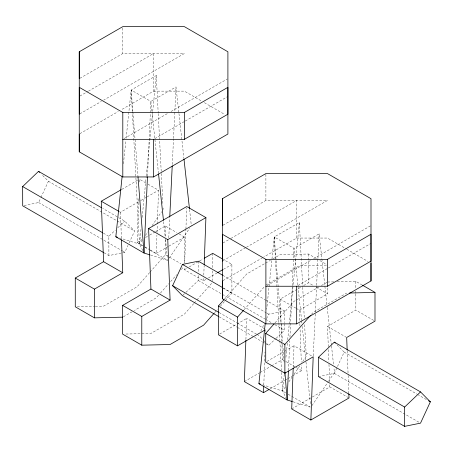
<?xml version="1.0" encoding="UTF-8"?>
<svg xmlns="http://www.w3.org/2000/svg" width="453" height="453" viewBox="0 0 453 453"><rect width="100%" height="100%" fill="white"/><g stroke="black" fill="none" stroke-linecap="round" stroke-linejoin="round"><path stroke-width="0.34" stroke-dasharray="2.27 1.7" d="M142.469 245.475L137.078 242.366L138.731 197.446M139.298 182.004L139.399 179.201L147.185 183.691M150.249 249.971L156.24 253.431L156.908 235.181M157.015 232.372L157.299 224.654M157.321 223.952L158.561 190.26L147.786 184.037M205.996 279.376L203.59 280.764L184.428 269.705L184.53 266.896M184.682 262.683L185.9 229.699M185.923 228.997L186.698 207.938M203.59 280.764L203.691 277.955M203.793 275.152L204.156 265.322M245.905 339.484L246.681 318.431L265.243 329.15M263.799 384.937L265.016 351.953M265.764 331.602L265.837 329.495M293.227 367.525L294.025 345.769L313.187 356.828M147.502 176.177L150.351 113.42M150.379 112.718L150.894 101.432L176.013 86.931L178.878 112.865M288.448 370.339L289.795 340.724M289.954 337.196L293.986 248.352L319.105 233.85L327.162 306.743M168.765 237.819L169.745 217.372M172.287 164.49L173.505 139.111M173.539 138.403L176.013 86.931M313.244 355.832L315.311 312.825M315.345 312.117L316.596 286.03M316.63 285.322L317.887 259.235M317.921 258.533L319.105 233.85M140.962 229.36L139.496 244.11L142.808 250.656M142.151 217.423L146.206 176.681M146.279 175.979L152.644 112.061M152.712 111.359L156.279 75.538L131.16 90.039L125.951 139.886M284.263 374.172L282.587 391.03L285.9 397.575M285.945 357.315L287.344 343.272M287.695 339.756L299.376 222.463L274.252 236.964L266.698 309.269M123.454 163.754L125.877 140.583M24.094 205.549L38.624 202.548L40.64 198.159M40.923 197.536L48.403 181.245L41.495 174.331M104.009 252.774L108.901 255.6L124.818 252.31L127.984 245.418M129.133 242.91L134.598 231.007L124.728 221.132L102.718 208.425M260.837 331.081L264.02 324.195M266.619 318.555L268.64 314.172L284.541 310.962L284.541 322.678M318.431 376.59L334.331 373.38L344.155 352.089L336.789 344.631M142.253 240.067L139.496 244.11L119.768 237.984M145.407 235.441L147.774 231.97M152.117 225.617L161.585 211.744M169.258 258.074L189.767 228.018M285.35 386.987L282.587 391.03L262.865 384.903M288.895 381.783L292.055 377.162M294.025 374.269L300.339 365.022M302.706 361.551L306.256 356.352L304.586 323.935M311.958 405.571L328.131 381.873M328.527 381.296L334.439 372.626L333.901 367.717M149.609 272.604L137.078 286.777L103.584 306.115L95.3 306.307M150.073 272.077L165.39 254.75L165.39 237.933M158.561 295.214L156.24 297.842L134.315 310.498M160.419 293.114L168.771 283.663M170.628 281.568L176.664 274.739M181.302 269.49L183.624 266.868M193.708 303.612L184.428 314.116L150.934 333.448L124.694 334.071M194.173 303.091L196.494 300.464M196.959 299.937L212.276 282.615M224.399 299.218L246.681 274.02L264.948 263.47M214.728 312.576L217.514 309.427M220.3 306.279L224.937 301.03M225.401 300.503L231.902 293.153L231.902 264.416L223.516 259.58M244.025 309.756L264.914 286.132M274.999 322.881L294.025 301.358L318.997 286.942M311.33 314.518L313.187 312.417L346.681 293.08M108.901 255.6L108.845 236.324L115.294 230.152M117.78 227.78L124.728 221.132M182.944 295.169L185.43 292.802M185.923 292.332L198.346 280.498L198.346 274.982M265.583 343.646L268.64 345.407L275.6 338.782M276.092 338.312L284.541 330.265L284.541 323.368M79.87 78.301L122.803 53.516L184.371 53.516L103.709 100.085M79.875 96.07L87.797 91.5M88.403 91.149L153.584 53.516L153.584 91.132L121.302 109.773M79.875 113.845L101.262 101.495M79.875 133.692L118.256 111.534M124.026 138.624L168.023 113.227M171.075 111.461L227.298 79.003M154.807 138.629L184.654 121.393M185.266 121.042L227.904 96.421M121.846 189.337L137.587 180.249M119.224 211.591L120.424 212.281L140.402 200.747M141.008 200.402L146.455 197.253M147.061 196.902L158.561 190.26M137.078 242.366L141.897 239.58M145.509 237.497L149.128 235.407M149.728 235.062L155.153 231.93M155.753 231.585L165.39 226.019L176.766 232.587M156.24 253.431L168.29 246.472M168.89 246.126L184.552 237.083L184.552 263.012M222.967 225.22L265.894 200.436L327.462 200.436L246.194 247.361M222.967 242.995L230.277 238.771M230.888 238.42L296.681 200.436L296.681 238.052L263.782 257.044M184.428 269.705L186.834 268.312M189.246 266.919L198.884 261.353M199.484 261.007L203.103 258.918M123.358 316.823L131.88 311.902M222.972 260.764L245.583 247.712M208.408 277.983L216.84 273.114M223.471 269.286L231.902 264.416M222.967 280.611L263.176 257.4M265.554 263.119L270.43 260.305M272.865 258.901L280.169 254.682L308.487 254.014L316.868 258.856M265.837 285.084L299.331 265.747L326.958 265.09M267.117 285.549L310.503 260.498M313.561 258.737L370.39 225.922M297.898 285.549L327.745 268.318M328.357 267.966L371.001 243.346M219.569 334.082L236.438 324.342M237.038 323.997L246.681 318.431M281.794 341.29L280.169 299.093L301.256 286.919M303.663 285.532L308.487 282.746L313.278 285.515M321.432 285.537L326.913 282.372M296.341 308.431L299.331 310.158L327.644 293.81L327.644 286.8M266.919 361.42L284.388 351.33M284.994 350.984L294.025 345.769M328.306 346.828L327.519 326.432L355.832 310.084L373.799 320.458M244.354 381.596L259.49 372.859M260.096 372.508L270.99 366.217M271.596 365.865L282.496 359.574L285.492 361.307M270.175 388.816L284.705 380.424M285.311 380.078L287.128 379.025M287.734 378.68L291.97 376.233M292.576 375.882L301.658 370.639L301.443 365.01M291.704 408.934L329.846 386.913L349.008 397.977M327.519 282.021L333.736 281.874M337.191 281.789L355.832 281.347L361.822 284.807M77.344 306.732L94.609 306.324M153.584 91.132L184.371 91.132L201.908 101.257M296.681 238.052L327.462 238.052L346.211 248.878M150.589 255.073L167.678 260.384L148.686 249.416M293.023 401.794L310.118 407.1M204.326 102.655L224.886 114.524M132.31 111.245L131.16 90.039L150.894 101.432L151.931 111.279M346.811 249.224L367.978 261.443M319.863 260.583L326.449 264.382M278.878 322.479L274.252 236.964L293.986 248.352L301.562 320.095M316.268 287.242L327.644 293.81M179.161 233.969L184.552 237.083M280.169 299.093L295.741 308.085M327.519 326.432L346.081 337.145M222.797 275.316L264.977 299.665M265.588 300.022L284.541 310.962M48.403 181.245L134.598 231.007M344.155 352.089L416.902 394.087M417.513 394.438L427.292 400.084M223.403 288.057L266.194 312.763M266.806 313.114L268.64 314.172M165.39 254.75L168.986 256.828M169.581 257.174L180.962 263.742M222.921 287.966L231.902 293.153M144.864 246.862L149.654 249.626M142.559 245.877L139.496 244.11L132.344 111.953M145.005 247.293L148.074 249.065M198.346 280.498L264.977 318.969M265.588 319.325L271.704 322.853M274.761 324.614L284.541 330.265M103.341 233.148L108.845 236.324M38.624 202.548L122.372 250.9M122.984 251.251L124.818 252.31M334.331 373.38L419.302 422.434M219.082 312.525L236.806 322.757M237.417 323.114L256.37 334.054M256.981 334.405L258.816 335.463L263.731 340.435M219.127 316.823L236.851 327.055M237.463 327.411L261.919 341.528M262.53 341.879L264.971 343.289M286.086 361.653L295.667 367.179M296.268 367.53L301.658 370.639M285.65 392.802L282.587 391.03L281.517 371.245M288.102 394.218L291.166 395.984M291.777 396.341L310.163 406.953M264.218 340.933L266.183 342.921M266.675 343.419L268.64 345.407M327.236 307.445L331.42 345.288M331.5 345.99L333.589 364.914M178.958 113.561L183.912 158.42M189.569 209.586L191.347 225.702M301.636 320.798L301.936 323.612M302.23 326.42L310.475 404.489M152.004 111.982L158.471 173.171M163.595 221.704L165.152 236.472M165.453 239.286L167.604 259.682M274.252 236.964L282.491 341.392M282.712 344.212L284.269 363.969M131.16 90.039L132.831 111.212M132.888 111.914L137.95 176.126M278.918 323.187L279.835 340.146M279.875 340.854L281.477 370.537M299.376 222.463L302.672 286.585M302.706 287.293L304.297 318.3M156.279 75.538L158.199 112.888M158.239 113.59L161.279 172.786M161.313 173.493L162.944 205.203M163.086 208.023L163.159 209.428M347.196 350.854L348.114 374.767M348.142 375.469L348.816 393.051M328.414 349.637L328.872 361.596M328.98 364.41L329.654 381.992M329.761 384.801L329.846 386.913M299.331 310.158L299.739 320.707M299.846 323.521L299.954 326.33M300.09 329.846L301.33 362.202M281.817 341.992L282.496 359.574M120.424 212.281L121.449 239.008M355.832 281.347L355.832 288.357M355.832 291.16L355.832 293.267M355.832 293.963L355.832 310.084M308.487 254.014L308.487 282.746M265.894 174.275L265.894 200.436M212.74 253.357L212.74 268.074M212.74 270.877L212.74 280.69M198.346 261.194L198.346 272.225M165.39 226.019L165.39 237.23M122.803 28.058L122.803 53.516"/><path stroke-width="0.68" d="M79.264 151.817L79.264 87.327L122.803 112.463L184.371 112.463L227.904 87.327L227.904 134.043L153.584 176.947L122.803 176.947L79.264 151.817L79.264 134.043M79.264 114.196L79.264 51.778L122.803 26.642L184.371 26.642L227.904 51.778L227.904 114.196L184.371 139.331L122.803 139.331M371.001 263.187L371.001 280.962L296.681 323.872L265.894 323.872L222.361 298.737L222.361 280.962M222.361 261.115L222.361 198.703L265.894 173.567L327.462 173.567L371.001 198.703L371.001 261.115L327.462 286.251L265.894 286.251M204.184 264.62L205.911 217.599L186.749 206.534L148.607 228.555L150.934 289.037L170.096 300.101L141.783 316.449L122.621 305.384L122.621 334.121L141.783 345.18L170.096 344.512L203.59 325.175L214.263 313.102M245.877 340.186L244.354 381.596L263.516 392.66L268.963 389.512M263.516 392.66L263.748 386.341M293.199 368.227L291.704 408.934L310.866 419.999L349.008 397.977L348.844 393.753M310.866 419.999L313.187 356.828L284.875 373.176L265.713 362.117L265.713 333.38L274.071 323.929M147.468 176.88L144.014 253.034L149.932 254.869M288.419 371.047L287.106 399.954L292.366 401.59M169.779 216.67L172.219 165.9M138.006 176.829L144.014 253.034L115.826 236.76L122.134 176.387M284.937 372.434L287.106 399.954L258.918 383.68L265.231 323.306M218.516 316.466L182.446 295.645L172.621 285.701L182.446 264.41L198.346 261.194L222.797 275.316M430.35 401.851L420.526 423.142L404.625 426.358L318.431 376.59L318.431 357.287L334.331 342.145L420.526 391.907L430.35 401.851L428.515 400.792M264.637 330.192L237.525 345.843L218.363 334.778L218.363 306.041L223.935 299.744M237.525 345.843L237.525 317.106L243.561 310.282M284.875 373.176L284.875 344.444L310.401 315.571M103.397 252.423L22.707 205.832L22.65 186.562L38.533 171.364L101.495 207.717M404.625 426.358L404.625 407.054L420.526 391.907M122.746 317.179L94.434 317.847L75.272 306.783L75.272 278.051L94.434 289.11L122.746 272.763L103.584 261.704L101.262 201.223L121.24 189.688M75.272 278.051L103.584 261.704M148.607 228.555L167.769 239.62L205.911 217.599M122.621 305.384L150.934 289.037M204.309 258.227L212.74 253.357L222.921 259.235M217.446 272.763L222.865 269.637M222.361 298.737L222.361 234.246L265.894 259.382L327.462 259.382L371.001 234.246L371.001 280.962M349.444 293.017L374.993 292.411L374.993 321.149L346.681 337.491L347.168 350.152M115.826 236.76L117.797 237.372M258.918 383.68L260.232 384.087M362.423 285.152L374.993 292.411M101.262 201.223L118.624 211.245M182.446 264.41L222.791 287.706M318.431 357.287L404.625 407.054M22.65 186.562L102.729 232.797M218.363 306.041L237.525 317.106M265.713 333.38L284.875 344.444M172.621 285.701L218.471 312.168M38.533 171.364L39.519 172.355M334.331 342.145L335.311 343.136M183.992 159.122L189.49 208.884M158.544 173.878L163.448 220.294M167.769 239.62L170.096 300.101M121.478 239.711L122.746 272.763M327.462 259.382L327.462 286.251M296.681 286.251L296.681 323.872M265.894 259.382L265.894 323.872M222.361 198.703L222.361 225.571M184.371 112.463L184.371 139.331M153.584 139.331L153.584 176.947M141.783 316.449L141.783 345.18M122.803 112.463L122.803 176.947M94.434 289.11L94.434 317.847M79.264 51.778L79.264 78.652"/></g></svg>
